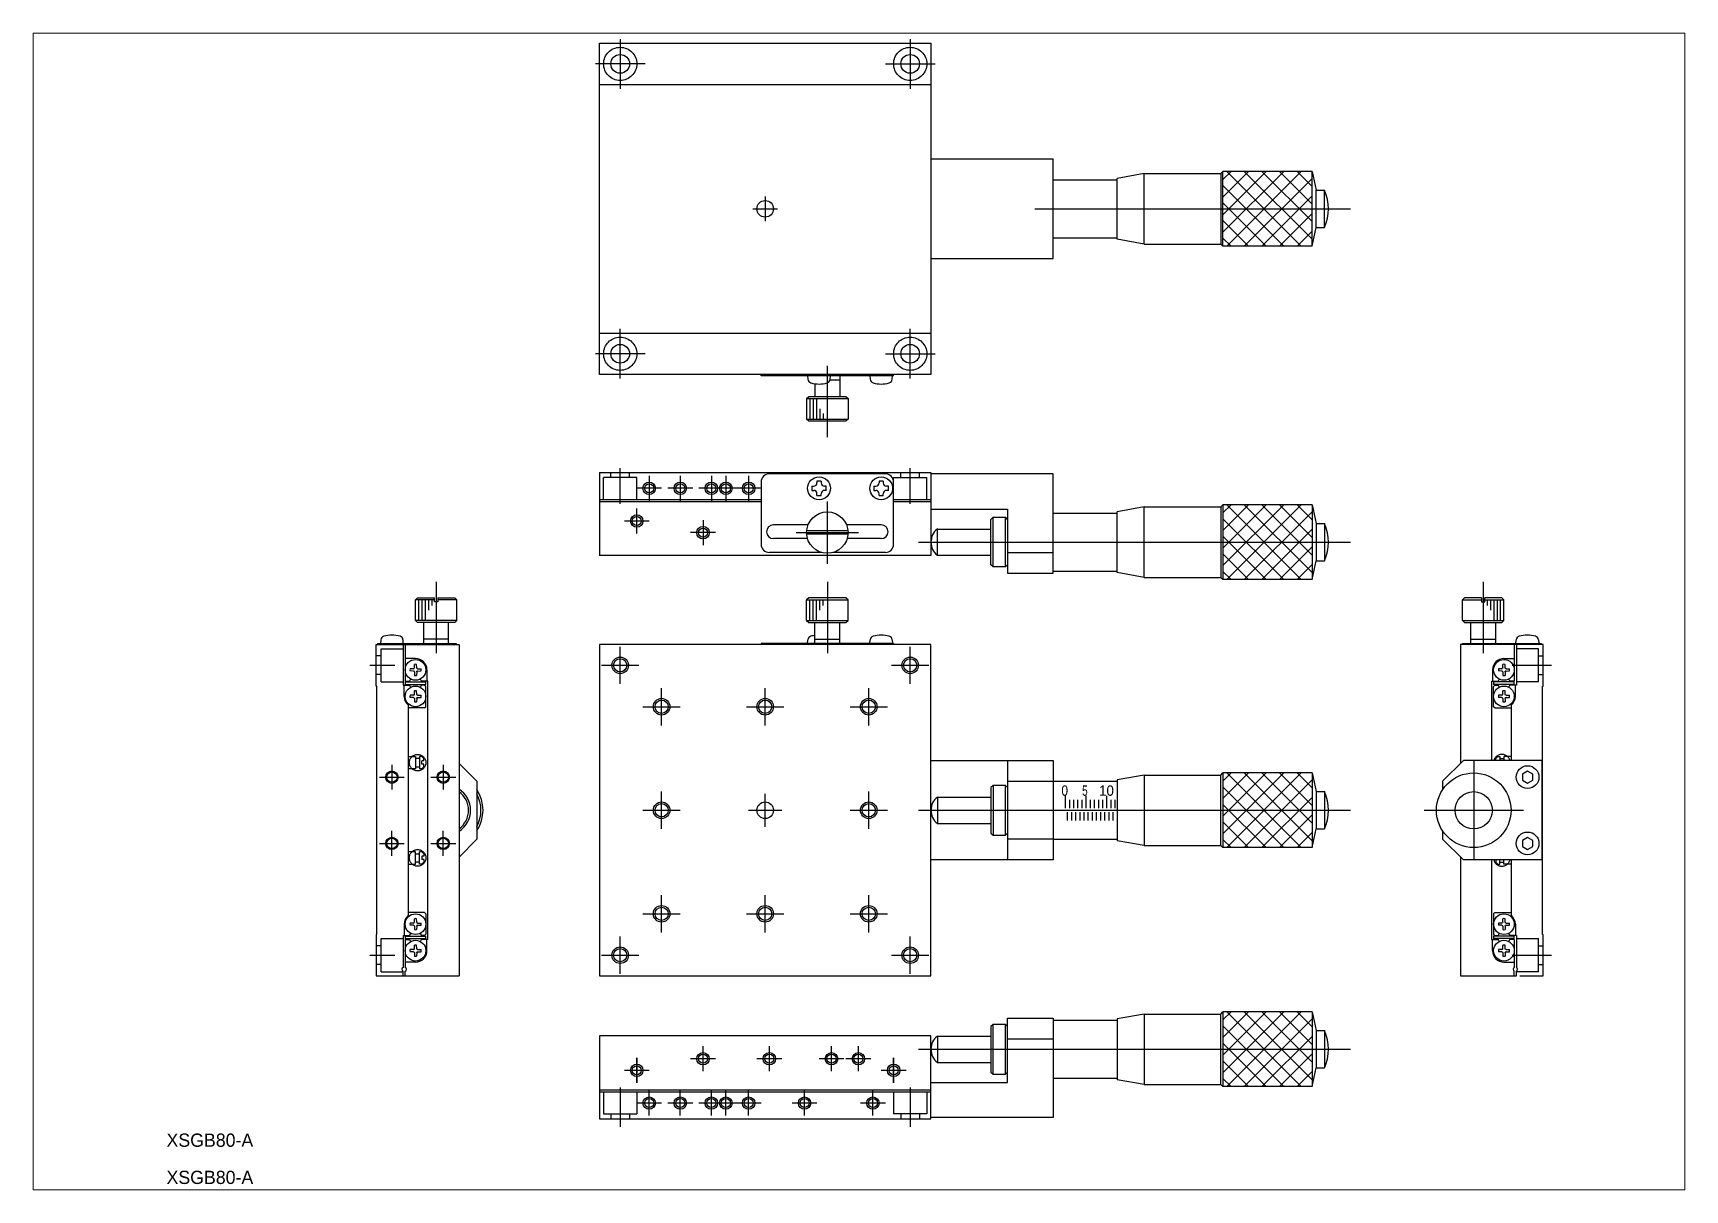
# Paper-space layout 'レイアウト1' of a CAD drawing. Extents: x 1.14 to 10.3, y 0.8 to 7.21.
# The model-space entities are those that its viewports show. They can reach past a viewport. Long polylines and large blocks are cut down to what shows.
import ezdxf

# ---------------------------------------------------------------- set-up
doc = ezdxf.new("R2010")
doc.units = 0
doc.header["$MEASUREMENT"] = 0
for name, pattern in [('CENTER', [2, 1.25, -0.25, 0.25, -0.25]), ('DASHED', [0.75, 0.5, -0.25]), ('PHANTOM', [2.5, 1.25, -0.25, 0.25, -0.25, 0.25, -0.25])]:
    doc.linetypes.add(name, pattern=pattern)
doc.layers.get('0').update_dxf_attribs({"linetype": 'CONTINUOUS'})
doc.layers.get('DEFPOINTS').update_dxf_attribs({"linetype": 'CONTINUOUS'})
doc.layers.add('CENTER', color=1, linetype='CENTER')

msp = doc.modelspace()

# ---------------------------------------------------------------- linework, layer by layer
at = {"color": 7, "linetype": 'Continuous'}
for p, q in [((109.51, 271.48), (189.51, 271.48)), ((109.51, 191.48), (109.51, 271.48)), ((189.51, 271.48), (189.51, 191.48)), ((109.51, 261.48), (189.51, 261.48)), ((219.01, 243.48), (189.51, 243.48)), ((219.01, 219.48), (219.01, 243.48)), ((241.01, 239.98), (234.51, 238.83)), ((241.01, 222.98), (241.01, 239.98)), ((241.01, 239.98), (259.51, 239.98)), ((259.51, 239.98), (260.01, 240.48)), ((259.51, 239.98), (259.51, 222.98)), ((281.51, 240.48), (260.01, 240.48)), ((260.01, 222.48), (260.01, 240.48)), ((281.51, 240.48), (282.51, 235.98)), ((281.51, 222.48), (281.51, 240.48)), ((219.01, 238.48), (234.51, 238.48)), ((234.51, 224.13), (234.51, 238.83)), ((282.51, 235.98), (284.51, 235.98)), ((282.51, 226.98), (282.51, 235.98)), ((284.51, 226.98), (284.51, 235.98)), ((219.01, 224.48), (234.51, 224.48)), ((241.01, 222.98), (234.51, 224.13)), ((281.51, 222.48), (282.51, 226.98)), ((282.51, 226.98), (284.51, 226.98)), ((189.51, 219.48), (219.01, 219.48)), ((241.01, 222.98), (259.51, 222.98)), ((259.51, 222.98), (260.01, 222.48)), ((281.51, 222.48), (260.01, 222.48)), ((109.51, 201.48), (189.51, 201.48)), ((189.51, 191.48), (109.51, 191.48)), ((148.51, 191.18), (148.51, 191.48)), ((180.51, 191.18), (180.51, 191.48)), ((180.51, 191.18), (148.51, 191.18)), ((159.76, 191.18), (159.83, 190.33)), ((161.51, 189.25), (161.51, 186.18)), ((165.16, 190.18), (167.51, 190.18)), ((165.19, 190.33), (165.26, 191.18)), ((167.51, 191.18), (167.51, 186.18)), ((174.76, 191.18), (174.83, 190.33)), ((180.19, 190.33), (180.26, 191.18)), ((159.51, 185.68), (160.01, 186.18)), ((159.51, 185.68), (159.51, 180.68)), ((159.51, 185.68), (169.51, 185.68)), ((160.01, 186.18), (169.01, 186.18)), ((169.01, 186.18), (169.51, 185.68)), ((169.51, 185.68), (169.51, 180.68)), ((160.01, 180.18), (159.51, 180.68)), ((159.51, 180.68), (169.51, 180.68)), ((169.01, 180.18), (160.01, 180.18)), ((169.51, 180.68), (169.01, 180.18)), ((109.51, 167.8), (109.51, 147.8)), ((109.51, 167.8), (189.51, 167.8)), ((178.51, 167.5), (150.51, 167.5)), ((189.51, 167.8), (189.51, 147.8)), ((219.01, 167.5), (189.51, 167.5)), ((219.01, 143.5), (219.01, 167.5)), ((148.51, 165.5), (148.51, 150.5)), ((160.76, 164.5), (161.21, 164.5)), ((160.76, 164.5), (160.76, 163.5)), ((160.76, 163.5), (161.21, 163.5)), ((162.01, 165.75), (162.01, 165.3)), ((163.01, 165.75), (162.01, 165.75)), ((163.01, 165.75), (163.01, 165.3)), ((164.26, 164.5), (163.81, 164.5)), ((164.26, 163.5), (163.81, 163.5)), ((164.26, 163.5), (164.26, 164.5)), ((175.76, 164.5), (176.21, 164.5)), ((175.76, 164.5), (175.76, 163.5)), ((175.76, 163.5), (176.21, 163.5)), ((177.01, 165.75), (177.01, 165.3)), ((178.01, 165.75), (177.01, 165.75)), ((178.01, 165.75), (178.01, 165.3)), ((179.26, 164.5), (178.81, 164.5)), ((179.26, 163.5), (178.81, 163.5)), ((179.26, 163.5), (179.26, 164.5)), ((180.51, 150.5), (180.51, 165.5)), ((109.51, 161.3), (148.51, 161.3)), ((109.51, 160.8), (148.51, 160.8)), ((162.01, 162.25), (162.01, 162.7)), ((162.01, 162.25), (163.01, 162.25)), ((163.01, 162.25), (163.01, 162.7)), ((177.01, 162.25), (177.01, 162.7)), ((177.01, 162.25), (178.01, 162.25)), ((178.01, 162.25), (178.01, 162.7)), ((180.51, 161.3), (189.51, 161.3)), ((180.51, 160.8), (189.51, 160.8)), ((259.51, 159.49), (260.01, 159.99)), ((281.51, 159.99), (260.01, 159.99)), ((260.01, 159.99), (260.01, 141.99)), ((281.51, 159.99), (282.51, 155.49)), ((281.51, 159.99), (281.51, 141.99)), ((189.51, 159), (208.01, 159)), ((204.01, 156.5), (204.51, 157)), ((204.01, 145.5), (204.01, 156.5)), ((204.51, 157), (207.51, 157)), ((204.51, 145), (204.51, 157)), ((208.01, 156.5), (207.51, 157)), ((207.51, 145), (207.51, 157)), ((208.01, 159), (208.01, 143.5)), ((219.01, 158), (234.51, 158)), ((241.01, 159.5), (234.51, 158.35)), ((234.51, 143.64), (234.51, 158.35)), ((241.01, 142.5), (241.01, 159.5)), ((241.01, 159.5), (259.51, 159.5)), ((259.51, 159.5), (259.51, 142.5)), ((159.86, 155.15), (151.51, 155.15)), ((159.72, 151.85), (151.51, 151.85)), ((169.49, 153.7), (159.53, 153.7)), ((169.49, 152.9), (159.53, 152.9)), ((177.51, 155.15), (169.15, 155.15)), ((177.51, 151.85), (169.29, 151.85)), ((191.08, 154.17), (204.01, 154.17)), ((191.08, 147.82), (191.08, 154.17)), ((282.51, 155.49), (284.51, 155.49)), ((282.51, 155.49), (282.51, 146.49)), ((284.51, 155.49), (284.51, 146.49)), ((189.51, 147.8), (109.51, 147.8)), ((163.11, 148.5), (150.51, 148.5)), ((178.51, 148.5), (165.91, 148.5)), ((191.08, 147.82), (204.01, 147.82)), ((208.01, 148.5), (219.01, 148.5)), ((204.51, 145), (204.01, 145.5)), ((207.51, 145), (204.51, 145)), ((207.51, 145), (208.01, 145.5)), ((219.01, 144), (234.51, 144)), ((241.01, 142.5), (234.51, 143.64)), ((281.51, 141.99), (282.51, 146.49)), ((282.51, 146.49), (284.51, 146.49)), ((208.01, 143.5), (219.01, 143.5)), ((241.01, 142.5), (259.51, 142.5)), ((259.51, 142.49), (260.01, 141.99)), ((281.51, 141.99), (260.01, 141.99)), ((65.1, 137.06), (65.6, 137.56)), ((65.1, 132.06), (65.1, 137.06)), ((69.7, 137.06), (65.1, 137.06)), ((65.6, 137.56), (69.7, 137.56)), ((69.7, 136.56), (69.7, 137.56)), ((70.5, 136.56), (69.7, 136.56)), ((70.5, 137.56), (74.6, 137.56)), ((70.5, 137.56), (70.5, 136.56)), ((75.1, 137.06), (70.5, 137.06)), ((74.6, 137.56), (75.1, 137.06)), ((75.1, 132.06), (75.1, 137.06)), ((160.01, 137.56), (159.51, 137.06)), ((159.51, 132.06), (159.51, 137.06)), ((159.51, 137.06), (169.51, 137.06)), ((169.01, 137.56), (160.01, 137.56)), ((169.51, 137.06), (169.01, 137.56)), ((169.51, 132.06), (169.51, 137.06)), ((318.34, 137.56), (317.84, 137.06)), ((317.84, 132.06), (317.84, 137.06)), ((317.84, 137.06), (322.44, 137.06)), ((322.44, 137.56), (318.34, 137.56)), ((322.44, 137.56), (322.44, 136.56)), ((322.44, 136.56), (323.24, 136.56)), ((327.34, 137.56), (323.24, 137.56)), ((323.24, 136.56), (323.24, 137.56)), ((323.24, 137.06), (327.84, 137.06)), ((327.84, 137.06), (327.34, 137.56)), ((327.84, 132.06), (327.84, 137.06)), ((65.6, 131.56), (65.1, 132.06)), ((75.1, 132.06), (65.1, 132.06)), ((75.1, 132.06), (74.6, 131.56)), ((159.51, 132.06), (160.01, 131.56)), ((159.51, 132.06), (169.51, 132.06)), ((169.01, 131.56), (169.51, 132.06)), ((317.84, 132.06), (318.34, 131.56)), ((317.84, 132.06), (327.84, 132.06)), ((327.34, 131.56), (327.84, 132.06)), ((74.6, 131.56), (65.6, 131.56)), ((67.1, 126.56), (67.1, 131.56)), ((73.1, 126.56), (73.1, 131.56)), ((160.01, 131.56), (169.01, 131.56)), ((161.51, 126.56), (161.51, 131.56)), ((167.51, 126.56), (167.51, 131.56)), ((318.34, 131.56), (327.34, 131.56)), ((319.84, 126.56), (319.84, 131.56)), ((325.84, 126.56), (325.84, 131.56)), ((55.6, 116.26), (55.6, 126.26)), ((55.6, 126.26), (75.6, 126.26)), ((55.9, 126.56), (74.9, 126.56)), ((55.9, 126.56), (55.9, 126.26)), ((56.72, 127.4), (56.65, 126.56)), ((62.15, 126.56), (62.08, 127.4)), ((62.1, 126.26), (62.1, 116.46)), ((62.6, 126.26), (62.6, 117.46)), ((73.1, 127.56), (67.1, 127.56)), ((74.9, 126.56), (74.9, 126.26)), ((75.6, 126.26), (75.6, 46.26)), ((189.51, 126.26), (109.51, 126.26)), ((109.51, 126.26), (109.51, 46.26)), ((148.51, 126.56), (148.51, 126.26)), ((180.51, 126.56), (148.51, 126.56)), ((159.76, 126.56), (159.83, 127.4)), ((161.51, 127.56), (167.51, 127.56)), ((174.76, 126.56), (174.83, 127.4)), ((180.19, 127.4), (180.26, 126.56)), ((180.51, 126.56), (180.51, 126.26)), ((189.51, 46.26), (189.51, 126.26)), ((317.34, 126.26), (317.34, 97.56)), ((337.34, 126.26), (317.34, 126.26)), ((317.84, 126.56), (336.84, 126.56)), ((317.84, 126.26), (317.84, 126.56)), ((319.84, 127.56), (325.84, 127.56)), ((330.34, 126.26), (330.34, 117.46)), ((330.74, 126.56), (330.81, 127.4)), ((330.84, 126.26), (330.84, 116.46)), ((336.17, 127.4), (336.24, 126.56)), ((336.84, 126.56), (336.84, 126.26)), ((337.34, 116.26), (337.34, 126.26)), ((65.1, 122.91), (62.6, 122.91)), ((64.6, 120.43), (63.78, 120.42)), ((64.6, 119.88), (63.78, 119.9)), ((64.6, 120.43), (64.77, 120.51)), ((64.6, 119.88), (64.77, 119.81)), ((64.83, 120.64), (64.77, 120.51)), ((64.83, 119.68), (64.77, 119.81)), ((64.83, 120.64), (64.84, 121.48)), ((64.83, 119.68), (64.84, 118.83)), ((65.38, 120.64), (65.36, 121.48)), ((65.38, 119.68), (65.36, 118.83)), ((65.38, 120.64), (65.43, 120.51)), ((65.38, 119.68), (65.43, 119.81)), ((65.6, 120.43), (65.43, 120.51)), ((65.6, 119.88), (65.43, 119.81)), ((65.6, 120.43), (66.43, 120.42)), ((65.6, 119.88), (66.43, 119.9)), ((67.85, 120.16), (67.85, 117.46)), ((325.09, 120.16), (325.09, 117.46)), ((327.34, 120.43), (326.51, 120.42)), ((327.34, 119.88), (326.51, 119.9)), ((327.34, 120.43), (327.5, 120.51)), ((327.34, 119.88), (327.5, 119.81)), ((327.56, 120.64), (327.5, 120.51)), ((327.56, 119.68), (327.5, 119.81)), ((327.56, 120.64), (327.58, 121.48)), ((327.56, 119.68), (327.58, 118.83)), ((327.84, 122.91), (330.34, 122.91)), ((328.11, 120.64), (328.1, 121.48)), ((328.11, 119.68), (328.1, 118.83)), ((328.11, 120.64), (328.17, 120.51)), ((328.11, 119.68), (328.17, 119.81)), ((328.34, 120.43), (328.17, 120.51)), ((328.34, 119.88), (328.17, 119.81)), ((328.34, 120.43), (329.16, 120.42)), ((328.34, 119.88), (329.16, 119.9)), ((55.8, 116.26), (55.6, 116.26)), ((55.8, 56.26), (55.8, 116.26)), ((62.1, 116.46), (63.69, 116.46)), ((62.35, 113.76), (62.35, 116.46)), ((62.6, 117.46), (63.69, 117.46)), ((62.6, 117.26), (67.6, 117.26)), ((62.6, 117.26), (62.6, 116.66)), ((62.6, 116.66), (67.6, 116.66)), ((68.1, 117.46), (66.51, 117.46)), ((67.3, 116.46), (66.51, 116.46)), ((67.3, 116.46), (67.6, 116.16)), ((67.6, 116.66), (67.6, 117.26)), ((67.6, 111.26), (67.6, 116.16)), ((68.1, 55.06), (68.1, 117.46)), ((324.84, 117.46), (326.42, 117.46)), ((324.84, 117.46), (324.84, 98.26)), ((330.34, 117.26), (325.34, 117.26)), ((325.34, 117.26), (325.34, 116.66)), ((330.34, 116.66), (325.34, 116.66)), ((325.64, 116.46), (325.34, 116.16)), ((325.34, 111.26), (325.34, 116.16)), ((325.64, 116.46), (326.42, 116.46)), ((330.34, 117.46), (329.25, 117.46)), ((330.84, 116.46), (329.25, 116.46)), ((330.34, 116.66), (330.34, 117.26)), ((330.59, 113.76), (330.59, 116.46)), ((337.14, 116.26), (337.34, 116.26)), ((337.14, 56.26), (337.14, 116.26)), ((63.3, 111.68), (63.3, 60.84)), ((64.6, 114.03), (63.78, 114.02)), ((64.6, 113.48), (63.78, 113.5)), ((64.6, 114.03), (64.77, 114.11)), ((64.6, 113.48), (64.77, 113.41)), ((64.83, 114.24), (64.77, 114.11)), ((64.83, 113.28), (64.77, 113.41)), ((64.83, 114.24), (64.84, 115.08)), ((64.83, 113.28), (64.84, 112.43)), ((65.38, 114.24), (65.36, 115.08)), ((65.38, 113.28), (65.36, 112.43)), ((65.38, 114.24), (65.43, 114.11)), ((65.38, 113.28), (65.43, 113.41)), ((65.6, 114.03), (65.43, 114.11)), ((65.6, 113.48), (65.43, 113.41)), ((65.6, 114.03), (66.43, 114.02)), ((65.6, 113.48), (66.43, 113.5)), ((327.34, 114.03), (326.51, 114.02)), ((327.34, 113.48), (326.51, 113.5)), ((327.34, 114.03), (327.5, 114.11)), ((327.34, 113.48), (327.5, 113.41)), ((327.56, 114.24), (327.5, 114.11)), ((327.56, 113.28), (327.5, 113.41)), ((327.56, 114.24), (327.58, 115.08)), ((327.56, 113.28), (327.58, 112.43)), ((328.11, 114.24), (328.1, 115.08)), ((328.11, 113.28), (328.1, 112.43)), ((328.11, 114.24), (328.17, 114.11)), ((328.11, 113.28), (328.17, 113.41)), ((328.34, 114.03), (328.17, 114.11)), ((328.34, 113.48), (328.17, 113.41)), ((328.34, 114.03), (329.16, 114.02)), ((328.34, 113.48), (329.16, 113.5)), ((329.64, 98.26), (329.64, 111.68)), ((67.3, 110.96), (63.3, 110.96)), ((67.3, 110.96), (67.6, 111.26)), ((325.64, 110.96), (325.34, 111.26)), ((325.64, 110.96), (329.64, 110.96)), ((63.3, 99.26), (65.1, 99.26)), ((65.1, 96.26), (63.3, 96.26)), ((65.1, 99.26), (65.1, 96.26)), ((66.1, 98.76), (65.1, 98.76)), ((65.1, 96.76), (66.1, 96.76)), ((66.1, 99.26), (66.1, 96.26)), ((66.6, 99.26), (66.1, 99.26)), ((66.6, 96.26), (66.1, 96.26)), ((66.6, 99.26), (67.1, 98.76)), ((67.1, 98.16), (66.6, 98.16)), ((66.6, 97.36), (66.6, 98.16)), ((67.1, 97.36), (66.6, 97.36)), ((66.6, 96.26), (67.1, 96.76)), ((67.1, 98.16), (67.1, 98.76)), ((67.1, 96.76), (67.1, 97.36)), ((75.6, 97.56), (79.9, 93.26)), ((189.51, 98.26), (219.01, 98.26)), ((208.01, 98.26), (208.01, 74.26)), ((219.01, 98.26), (219.01, 74.26)), ((318.04, 98.26), (313.04, 93.26)), ((337.04, 98.26), (318.04, 98.26)), ((326.34, 99.26), (325.84, 98.76)), ((325.84, 98.26), (325.84, 98.76)), ((326.34, 99.26), (326.84, 99.26)), ((326.84, 99.26), (326.84, 98.26)), ((326.84, 98.76), (327.84, 98.76)), ((329.64, 99.26), (327.84, 99.26)), ((327.84, 99.26), (327.84, 98.26)), ((337.04, 74.26), (337.04, 98.26)), ((79.9, 93.26), (79.9, 79.26)), ((204.51, 92.26), (204.01, 91.76)), ((204.01, 91.76), (204.01, 80.76)), ((207.51, 92.26), (204.51, 92.26)), ((204.51, 92.26), (204.51, 80.26)), ((207.51, 92.26), (208.01, 91.76)), ((207.51, 80.26), (207.51, 92.26)), ((208.01, 93.26), (219.01, 93.26)), ((219.01, 93.26), (234.51, 93.26)), ((241.01, 94.76), (234.51, 93.61)), ((234.51, 93.61), (234.51, 78.9)), ((241.01, 94.76), (241.01, 77.76)), ((241.01, 94.76), (259.51, 94.76)), ((259.51, 94.76), (260.01, 95.26)), ((259.51, 77.76), (259.51, 94.76)), ((281.51, 95.26), (260.01, 95.26)), ((260.01, 95.26), (260.01, 77.26)), ((281.51, 95.26), (282.51, 90.76)), ((281.51, 95.26), (281.51, 77.26)), ((313.04, 93.26), (313.04, 91.23)), ((333.54, 95.7), (332.29, 94.98)), ((332.29, 94.98), (332.29, 93.54)), ((332.29, 93.54), (333.54, 92.81)), ((334.79, 94.98), (333.54, 95.7)), ((333.54, 92.81), (334.79, 93.54)), ((334.79, 93.54), (334.79, 94.98)), ((191.08, 89.43), (204.01, 89.43)), ((191.08, 89.43), (191.08, 83.08)), ((282.51, 90.76), (284.51, 90.76)), ((282.51, 90.76), (282.51, 81.76)), ((284.51, 90.76), (284.51, 81.76)), ((219.01, 86.26), (234.51, 86.26)), ((191.08, 83.08), (204.01, 83.08)), ((204.01, 80.76), (204.51, 80.26)), ((204.51, 80.26), (207.51, 80.26)), ((208.01, 80.76), (207.51, 80.26)), ((281.51, 77.26), (282.51, 81.76)), ((282.51, 81.76), (284.51, 81.76)), ((313.04, 81.28), (313.04, 79.26)), ((65.1, 76.26), (63.3, 76.26)), ((65.1, 73.26), (65.1, 76.26)), ((66.1, 73.26), (66.1, 76.26)), ((66.6, 76.26), (66.1, 76.26)), ((66.6, 76.26), (67.1, 75.76)), ((79.9, 79.26), (75.6, 74.96)), ((219.01, 79.26), (208.01, 79.26)), ((219.01, 79.26), (234.51, 79.26)), ((241.01, 77.76), (234.51, 78.9)), ((241.01, 77.76), (259.51, 77.76)), ((259.51, 77.76), (260.01, 77.26)), ((281.51, 77.26), (260.01, 77.26)), ((313.04, 79.26), (318.04, 74.26)), ((333.54, 79.7), (332.29, 78.98)), ((332.29, 78.98), (332.29, 77.54)), ((332.29, 77.54), (333.54, 76.81)), ((334.79, 78.98), (333.54, 79.7)), ((333.54, 76.81), (334.79, 77.54)), ((334.79, 77.54), (334.79, 78.98)), ((63.3, 73.26), (65.1, 73.26)), ((65.1, 75.76), (66.1, 75.76)), ((66.1, 73.76), (65.1, 73.76)), ((66.6, 73.26), (66.1, 73.26)), ((66.6, 75.16), (66.6, 74.36)), ((67.1, 75.16), (66.6, 75.16)), ((67.1, 74.36), (66.6, 74.36)), ((66.6, 73.26), (67.1, 73.76)), ((67.1, 75.76), (67.1, 75.16)), ((67.1, 74.36), (67.1, 73.76)), ((219.01, 74.26), (189.51, 74.26)), ((317.34, 74.96), (317.34, 46.26)), ((337.04, 74.26), (318.04, 74.26)), ((324.84, 74.26), (324.84, 55.06)), ((325.84, 74.26), (325.84, 73.76)), ((326.34, 73.26), (325.84, 73.76)), ((326.34, 73.26), (326.84, 73.26)), ((326.84, 73.26), (326.84, 74.26)), ((326.84, 73.76), (327.84, 73.76)), ((327.84, 73.26), (327.84, 74.26)), ((329.64, 73.26), (327.84, 73.26)), ((329.64, 60.84), (329.64, 74.26)), ((67.3, 61.56), (63.3, 61.56)), ((64.83, 59.24), (64.84, 60.08)), ((65.38, 59.24), (65.36, 60.08)), ((67.3, 61.56), (67.6, 61.26)), ((67.6, 61.26), (67.6, 56.36)), ((325.64, 61.56), (325.34, 61.26)), ((325.34, 61.26), (325.34, 56.36)), ((325.64, 61.56), (329.64, 61.56)), ((327.56, 59.24), (327.58, 60.08)), ((328.11, 59.24), (328.1, 60.08)), ((55.8, 56.26), (55.6, 56.26)), ((55.6, 56.26), (55.6, 46.26)), ((62.1, 56.06), (62.1, 48.32)), ((62.1, 56.06), (63.69, 56.06)), ((62.35, 58.76), (62.35, 56.06)), ((62.6, 55.86), (67.6, 55.86)), ((62.6, 55.86), (62.6, 55.26)), ((64.6, 59.03), (63.78, 59.02)), ((64.6, 58.48), (63.78, 58.5)), ((64.6, 59.03), (64.77, 59.11)), ((64.6, 58.48), (64.77, 58.41)), ((64.83, 59.24), (64.77, 59.11)), ((64.83, 58.28), (64.77, 58.41)), ((64.83, 58.28), (64.84, 57.43)), ((65.38, 58.28), (65.36, 57.43)), ((65.38, 59.24), (65.43, 59.11)), ((65.38, 58.28), (65.43, 58.41)), ((65.6, 59.03), (65.43, 59.11)), ((65.6, 58.48), (65.43, 58.41)), ((65.6, 59.03), (66.43, 59.02)), ((65.6, 58.48), (66.43, 58.5)), ((67.3, 56.06), (66.51, 56.06)), ((67.3, 56.06), (67.6, 56.36)), ((67.6, 55.26), (67.6, 55.86)), ((325.64, 56.06), (325.34, 56.36)), ((330.34, 55.86), (325.34, 55.86)), ((325.34, 55.86), (325.34, 55.26)), ((325.64, 56.06), (326.42, 56.06)), ((327.34, 59.03), (326.51, 59.02)), ((327.34, 58.48), (326.51, 58.5)), ((327.34, 59.03), (327.5, 59.11)), ((327.34, 58.48), (327.5, 58.41)), ((327.56, 59.24), (327.5, 59.11)), ((327.56, 58.28), (327.5, 58.41)), ((327.56, 58.28), (327.58, 57.43)), ((328.11, 58.28), (328.1, 57.43)), ((328.11, 59.24), (328.17, 59.11)), ((328.11, 58.28), (328.17, 58.41)), ((328.34, 59.03), (328.17, 59.11)), ((328.34, 58.48), (328.17, 58.41)), ((328.34, 59.03), (329.16, 59.02)), ((328.34, 58.48), (329.16, 58.5)), ((330.84, 56.06), (329.25, 56.06)), ((330.34, 55.26), (330.34, 55.86)), ((330.59, 58.76), (330.59, 56.06)), ((330.84, 56.06), (330.84, 48.32)), ((337.14, 56.26), (337.34, 56.26)), ((337.34, 46.26), (337.34, 56.26)), ((62.6, 55.26), (67.6, 55.26)), ((62.6, 55.06), (62.6, 48.32)), ((62.6, 55.06), (63.69, 55.06)), ((64.6, 52.63), (63.78, 52.62)), ((64.6, 52.08), (63.78, 52.1)), ((64.6, 52.63), (64.77, 52.71)), ((64.6, 52.08), (64.77, 52.01)), ((64.83, 52.84), (64.77, 52.71)), ((64.83, 51.88), (64.77, 52.01)), ((64.83, 52.84), (64.84, 53.68)), ((64.83, 51.88), (64.84, 51.03)), ((65.38, 52.84), (65.36, 53.68)), ((65.38, 51.88), (65.36, 51.03)), ((65.38, 52.84), (65.43, 52.71)), ((65.38, 51.88), (65.43, 52.01)), ((65.6, 52.63), (65.43, 52.71)), ((65.6, 52.08), (65.43, 52.01)), ((65.6, 52.63), (66.43, 52.62)), ((65.6, 52.08), (66.43, 52.1)), ((68.1, 55.06), (66.51, 55.06)), ((67.85, 52.36), (67.85, 55.06)), ((324.84, 55.06), (326.42, 55.06)), ((325.09, 52.36), (325.09, 55.06)), ((330.34, 55.26), (325.34, 55.26)), ((327.34, 52.63), (326.51, 52.62)), ((327.34, 52.08), (326.51, 52.1)), ((327.34, 52.63), (327.5, 52.71)), ((327.34, 52.08), (327.5, 52.01)), ((327.56, 52.84), (327.5, 52.71)), ((327.56, 51.88), (327.5, 52.01)), ((327.56, 52.84), (327.58, 53.68)), ((327.56, 51.88), (327.58, 51.03)), ((328.11, 52.84), (328.1, 53.68)), ((328.11, 51.88), (328.1, 51.03)), ((328.11, 52.84), (328.17, 52.71)), ((328.11, 51.88), (328.17, 52.01)), ((328.34, 52.63), (328.17, 52.71)), ((328.34, 52.08), (328.17, 52.01)), ((328.34, 52.63), (329.16, 52.62)), ((328.34, 52.08), (329.16, 52.1)), ((330.34, 55.06), (329.25, 55.06)), ((330.34, 55.06), (330.34, 48.32)), ((65.1, 49.61), (62.6, 49.61)), ((327.84, 49.61), (330.34, 49.61)), ((55.6, 46.26), (75.6, 46.26)), ((62.1, 46.26), (62.1, 47.4)), ((62.6, 46.26), (62.6, 47.4)), ((109.51, 46.26), (189.51, 46.26)), ((317.34, 46.26), (330.84, 46.26)), ((330.34, 46.26), (330.34, 47.4)), ((330.84, 46.26), (330.84, 47.4)), ((331.64, 46.26), (337.34, 46.26)), ((208.01, 36.06), (219.01, 36.06)), ((208.01, 20.56), (208.01, 36.06)), ((219.01, 36.06), (219.01, 12.06)), ((241.01, 37.06), (234.51, 35.92)), ((234.51, 35.92), (234.51, 21.21)), ((241.01, 37.06), (241.01, 20.06)), ((241.01, 37.06), (259.51, 37.06)), ((259.51, 37.06), (260.01, 37.56)), ((259.51, 20.06), (259.51, 37.06)), ((281.51, 37.56), (260.01, 37.56)), ((260.01, 37.56), (260.01, 19.56)), ((281.51, 37.56), (282.51, 33.06)), ((281.51, 37.56), (281.51, 19.56)), ((204.51, 34.56), (204.01, 34.06)), ((204.01, 34.06), (204.01, 23.06)), ((207.51, 34.56), (204.51, 34.56)), ((204.51, 22.56), (204.51, 34.56)), ((207.51, 34.56), (208.01, 34.06)), ((207.51, 22.56), (207.51, 34.56)), ((219.01, 35.56), (234.51, 35.56)), ((282.51, 33.06), (284.51, 33.06)), ((282.51, 33.06), (282.51, 24.06)), ((284.51, 33.06), (284.51, 24.06)), ((189.51, 31.76), (109.51, 31.76)), ((109.51, 31.76), (109.51, 11.76)), ((189.51, 11.76), (189.51, 31.76)), ((191.08, 31.74), (204.01, 31.74)), ((191.08, 31.74), (191.08, 25.39)), ((208.01, 31.06), (219.01, 31.06)), ((191.08, 25.39), (204.01, 25.39)), ((281.51, 19.56), (282.51, 24.06)), ((282.51, 24.06), (284.51, 24.06)), ((189.51, 20.56), (208.01, 20.56)), ((204.01, 23.06), (204.51, 22.56)), ((204.51, 22.56), (207.51, 22.56)), ((208.01, 23.06), (207.51, 22.56)), ((219.01, 21.56), (234.51, 21.56)), ((241.01, 20.06), (234.51, 21.21)), ((241.01, 20.06), (259.51, 20.06)), ((259.51, 20.06), (260.01, 19.56)), ((109.51, 18.76), (189.51, 18.76)), ((109.51, 18.26), (189.51, 18.26)), ((281.51, 19.56), (260.01, 19.56)), ((219.01, 12.06), (189.51, 12.06)), ((109.51, 11.76), (189.51, 11.76))]:
    msp.add_line(p, q, dxfattribs=at)
at = {"color": 3, "linetype": 'Continuous'}
for p, q in [((261.95, 240.48), (260.01, 238.54)), ((266.19, 240.48), (260.01, 234.3)), ((270.44, 240.48), (260.01, 230.05)), ((274.68, 240.48), (260.01, 225.81)), ((260.92, 240.48), (278.92, 222.48)), ((278.92, 240.48), (260.92, 222.48)), ((265.16, 240.48), (281.51, 224.13)), ((269.41, 240.48), (281.51, 228.38)), ((273.65, 240.48), (281.51, 232.62)), ((277.89, 240.48), (281.51, 236.86)), ((260.01, 237.15), (274.68, 222.48)), ((281.51, 238.83), (265.16, 222.48)), ((260.01, 232.91), (270.44, 222.48)), ((281.51, 234.58), (269.41, 222.48)), ((260.01, 228.66), (266.19, 222.48)), ((281.51, 230.34), (273.65, 222.48)), ((260.01, 224.42), (261.95, 222.48)), ((281.51, 226.1), (277.89, 222.48)), ((160.31, 185.68), (160.31, 180.68)), ((161.11, 185.68), (161.11, 180.68)), ((161.91, 185.68), (161.91, 180.68)), ((162.71, 183.18), (162.71, 180.68)), ((163.51, 182.05), (163.51, 180.68)), ((260.01, 145.33), (274.68, 159.99)), ((260.01, 149.57), (270.44, 159.99)), ((260.01, 153.81), (266.19, 159.99)), ((260.01, 158.05), (261.95, 159.99)), ((260.92, 141.99), (278.92, 159.99)), ((278.92, 141.99), (260.92, 159.99)), ((281.51, 143.65), (265.16, 159.99)), ((281.51, 147.89), (269.41, 159.99)), ((281.51, 152.13), (273.65, 159.99)), ((281.51, 156.38), (277.89, 159.99)), ((274.68, 141.99), (260.01, 156.66)), ((265.16, 141.99), (281.51, 158.34)), ((270.44, 141.99), (260.01, 152.42)), ((269.41, 141.99), (281.51, 154.1)), ((266.19, 141.99), (260.01, 148.18)), ((273.65, 141.99), (281.51, 149.86)), ((261.95, 141.99), (260.01, 143.94)), ((277.89, 141.99), (281.51, 145.61)), ((65.9, 132.06), (65.9, 137.06)), ((66.7, 132.06), (66.7, 137.06)), ((67.5, 132.06), (67.5, 137.06)), ((68.3, 134.56), (68.3, 137.06)), ((69.1, 135.68), (69.1, 137.06)), ((160.31, 132.06), (160.31, 137.06)), ((161.11, 132.06), (161.11, 137.06)), ((161.91, 132.06), (161.91, 137.06)), ((162.71, 134.56), (162.71, 137.06)), ((163.51, 135.68), (163.51, 137.06)), ((323.84, 135.68), (323.84, 137.06)), ((324.64, 134.56), (324.64, 137.06)), ((325.44, 132.06), (325.44, 137.06)), ((326.24, 132.06), (326.24, 137.06)), ((327.04, 132.06), (327.04, 137.06)), ((260.01, 80.59), (274.68, 95.26)), ((260.01, 84.83), (270.44, 95.26)), ((260.01, 89.07), (266.19, 95.26)), ((260.01, 93.32), (261.95, 95.26)), ((274.68, 77.26), (260.01, 91.93)), ((260.92, 77.26), (278.92, 95.26)), ((278.92, 77.26), (260.92, 95.26)), ((281.51, 78.91), (265.16, 95.26)), ((265.16, 77.26), (281.51, 93.6)), ((281.51, 83.15), (269.41, 95.26)), ((281.51, 87.4), (273.65, 95.26)), ((281.51, 91.64), (277.89, 95.26)), ((222.01, 86.76), (222.01, 89.76)), ((223.01, 86.76), (223.01, 88.76)), ((224.01, 86.76), (224.01, 88.76)), ((225.01, 86.76), (225.01, 88.76)), ((226.01, 86.76), (226.01, 88.76)), ((227.01, 86.76), (227.01, 89.76)), ((228.01, 86.76), (228.01, 88.76)), ((229.01, 86.76), (229.01, 88.76)), ((230.01, 86.76), (230.01, 88.76)), ((231.01, 86.76), (231.01, 88.76)), ((232.01, 86.76), (232.01, 89.76)), ((233.01, 86.76), (233.01, 88.76)), ((234.01, 86.76), (234.01, 88.76)), ((269.41, 77.26), (281.51, 89.36)), ((222.51, 83.76), (222.51, 85.76)), ((223.51, 83.76), (223.51, 85.76)), ((224.51, 83.76), (224.51, 85.76)), ((225.51, 83.76), (225.51, 85.76)), ((226.51, 83.76), (226.51, 85.76)), ((227.51, 83.76), (227.51, 85.76)), ((228.51, 83.76), (228.51, 85.76)), ((229.51, 83.76), (229.51, 85.76)), ((229.51, 83.76), (229.51, 85.76)), ((230.51, 83.76), (230.51, 85.76)), ((231.51, 83.76), (231.51, 85.76)), ((232.51, 83.76), (232.51, 85.76)), ((233.51, 83.76), (233.51, 85.76)), ((233.51, 83.76), (233.51, 85.76)), ((270.44, 77.26), (260.01, 87.68)), ((273.65, 77.26), (281.51, 85.12)), ((266.19, 77.26), (260.01, 83.44)), ((277.89, 77.26), (281.51, 80.88)), ((261.95, 77.26), (260.01, 79.2)), ((260.01, 22.89), (274.68, 37.56)), ((260.01, 27.13), (270.44, 37.56)), ((260.01, 31.38), (266.19, 37.56)), ((260.01, 35.62), (261.95, 37.56)), ((278.92, 19.56), (260.92, 37.56)), ((260.92, 19.56), (278.92, 37.56)), ((281.51, 21.21), (265.16, 37.56)), ((265.16, 19.56), (281.51, 35.91)), ((281.51, 25.46), (269.41, 37.56)), ((281.51, 29.7), (273.65, 37.56)), ((281.51, 33.94), (277.89, 37.56)), ((274.68, 19.56), (260.01, 34.23)), ((270.44, 19.56), (260.01, 29.99)), ((269.41, 19.56), (281.51, 31.66)), ((266.19, 19.56), (260.01, 25.74)), ((273.65, 19.56), (281.51, 27.42)), ((261.95, 19.56), (260.01, 21.5)), ((277.89, 19.56), (281.51, 23.18))]:
    msp.add_line(p, q, dxfattribs=at)
at = {"color": 3, "linetype": 'DASHED'}
for p, q in [((112.26, 166.6), (112.26, 167.8)), ((116.76, 166.6), (116.76, 167.8)), ((182.26, 166.6), (182.26, 167.8)), ((186.76, 166.6), (186.76, 167.8)), ((118.51, 166.6), (110.51, 166.6)), ((110.51, 161.3), (110.51, 166.6)), ((118.51, 161.3), (118.51, 166.6)), ((180.51, 166.6), (188.51, 166.6)), ((180.51, 161.3), (180.51, 166.6)), ((188.51, 161.3), (188.51, 166.6)), ((56.8, 117.26), (56.8, 125.26)), ((56.8, 125.26), (62.1, 125.26)), ((336.14, 125.26), (330.84, 125.26)), ((336.14, 117.26), (336.14, 125.26)), ((56.8, 123.51), (55.6, 123.51)), ((336.14, 123.51), (337.34, 123.51)), ((56.8, 119.01), (55.6, 119.01)), ((56.8, 117.26), (62.1, 117.26)), ((336.14, 117.26), (330.84, 117.26)), ((336.14, 119.01), (337.34, 119.01)), ((56.8, 53.51), (55.6, 53.51)), ((56.8, 47.26), (56.8, 55.26)), ((56.8, 55.26), (62.1, 55.26)), ((330.84, 55.26), (336.14, 55.26)), ((336.14, 47.26), (336.14, 55.26)), ((336.14, 53.51), (337.34, 53.51)), ((56.8, 49.01), (55.6, 49.01)), ((336.14, 49.01), (337.34, 49.01)), ((56.8, 47.26), (62.1, 47.26)), ((336.14, 47.26), (330.84, 47.26)), ((110.51, 18.26), (110.51, 12.96)), ((118.51, 18.26), (118.51, 12.96)), ((180.51, 18.26), (180.51, 12.96)), ((188.51, 18.26), (188.51, 12.96)), ((110.51, 12.96), (118.51, 12.96)), ((112.26, 12.96), (112.26, 11.76)), ((116.76, 12.96), (116.76, 11.76)), ((188.51, 12.96), (180.51, 12.96)), ((182.26, 12.96), (182.26, 11.76)), ((186.76, 12.96), (186.76, 11.76))]:
    msp.add_line(p, q, dxfattribs=at)
for centre in [(114.51, 266.48), (184.51, 266.48), (114.51, 196.48), (184.51, 196.48)]:
    msp.add_circle(centre, 4, dxfattribs=at)
at = {"color": 7, "linetype": 'Continuous'}
for centre, radius in [((114.51, 266.48), 2.25), ((184.51, 266.48), 2.25), ((149.51, 231.48), 2), ((114.51, 196.48), 2.25), ((184.51, 196.48), 2.25), ((121.51, 164), 1.1), ((129.01, 164), 1.1), ((136.51, 164), 1.1), ((140.01, 164), 1.1), ((145.51, 164), 1.1), ((162.51, 164), 2.75), ((177.51, 164), 2.75), ((118.51, 156.1), 1.1), ((164.51, 153.3), 5), ((134.51, 153.3), 1.1), ((65.1, 120.16), 2.5), ((114.51, 121.26), 1.6), ((184.51, 121.26), 1.6), ((327.84, 120.16), 2.5), ((65.1, 113.76), 2.5), ((327.84, 113.76), 2.5), ((124.51, 111.26), 1.6), ((149.51, 111.26), 1.6), ((174.51, 111.26), 1.6), ((333.54, 94.26), 2.75), ((59.4, 94.26), 1.25), ((71.8, 94.26), 1.25), ((320.54, 86.26), 9), ((124.51, 86.26), 1.6), ((149.51, 86.26), 2), ((174.51, 86.26), 1.6), ((320.54, 86.26), 4.5), ((333.54, 78.26), 2.75), ((59.4, 78.26), 1.25), ((71.8, 78.26), 1.25), ((65.1, 58.76), 2.5), ((124.51, 61.26), 1.6), ((149.51, 61.26), 1.6), ((174.51, 61.26), 1.6), ((327.84, 58.76), 2.5), ((65.1, 52.36), 2.5), ((114.51, 51.26), 1.6), ((184.51, 51.26), 1.6), ((327.84, 52.36), 2.5), ((118.51, 23.46), 1.1), ((134.51, 26.26), 1.1), ((150.51, 26.26), 1.1), ((165.51, 26.26), 1.1), ((172.01, 26.26), 1.1), ((180.51, 23.46), 1.1), ((121.51, 15.56), 1.1), ((129.01, 15.56), 1.1), ((136.51, 15.56), 1.1), ((140.01, 15.56), 1.1), ((145.51, 15.56), 1.1), ((159.01, 15.56), 1.1), ((175.51, 15.56), 1.1)]:
    msp.add_circle(centre, radius, dxfattribs=at)
at = {"color": 3, "linetype": 'Continuous'}
for centre, radius in [((121.51, 164), 1.5), ((129.01, 164), 1.5), ((136.51, 164), 1.5), ((140.01, 164), 1.5), ((145.51, 164), 1.5), ((118.51, 156.1), 1.5), ((134.51, 153.3), 1.5), ((114.51, 121.26), 2), ((184.51, 121.26), 2), ((124.51, 111.26), 2), ((149.51, 111.26), 2), ((174.51, 111.26), 2), ((59.4, 94.26), 1.5), ((71.8, 94.26), 1.5), ((124.51, 86.26), 2), ((174.51, 86.26), 2), ((59.4, 78.26), 1.5), ((71.8, 78.26), 1.5), ((124.51, 61.26), 2), ((149.51, 61.26), 2), ((174.51, 61.26), 2), ((114.51, 51.26), 2), ((184.51, 51.26), 2), ((118.51, 23.46), 1.5), ((134.51, 26.26), 1.5), ((150.51, 26.26), 1.5), ((165.51, 26.26), 1.5), ((172.01, 26.26), 1.5), ((180.51, 23.46), 1.5), ((121.51, 15.56), 1.5), ((129.01, 15.56), 1.5), ((136.51, 15.56), 1.5), ((140.01, 15.56), 1.5), ((145.51, 15.56), 1.5), ((159.01, 15.56), 1.5), ((175.51, 15.56), 1.5)]:
    msp.add_circle(centre, radius, dxfattribs=at)
at = {"color": 3, "linetype": 'PHANTOM'}
for centre in [(65.6, 97.76), (65.6, 74.76)]:
    msp.add_circle(centre, 2, dxfattribs=at)
at = {"color": 7, "linetype": 'Continuous'}
for centre, radius, start, end in [((274.88, 231.48), 10.62, 334.9424, 25.0576), ((160.83, 190.42), 1, 185, 253.743), ((162.51, 196.18), 7, 253.743, 286.257), ((164.19, 190.42), 1, 286.257, 355), ((175.83, 190.42), 1, 185, 253.743), ((177.51, 196.18), 7, 253.743, 286.257), ((179.19, 190.42), 1, 286.257, 355), ((150.51, 165.5), 2, 90, 180), ((178.51, 165.5), 2, 0, 90), ((161.21, 165.3), 0.8, 270, 0), ((161.21, 162.7), 0.8, 0, 90), ((163.81, 165.3), 0.8, 180, 270), ((163.81, 162.7), 0.8, 90, 180), ((176.21, 165.3), 0.8, 270, 0), ((176.21, 162.7), 0.8, 0, 90), ((178.81, 165.3), 0.8, 180, 270), ((178.81, 162.7), 0.8, 90, 180), ((151.51, 153.5), 1.65, 90, 270), ((177.51, 153.5), 1.65, 270, 90), ((193.51, 151), 4, 127.4626, 232.5374), ((274.88, 150.99), 10.62, 334.9424, 25.0576), ((150.51, 150.5), 2, 180, 270), ((178.51, 150.5), 2, 270, 0), ((57.72, 127.32), 1, 106.257, 175), ((59.4, 121.56), 7, 73.743, 106.257), ((61.08, 127.32), 1, 5, 73.743), ((160.83, 127.32), 1, 106.257, 175), ((162.51, 121.56), 7, 98.2132, 106.257), ((175.83, 127.32), 1, 106.257, 175), ((177.51, 121.56), 7, 73.743, 106.257), ((179.19, 127.32), 1, 5, 73.743), ((331.81, 127.32), 1, 106.257, 175), ((333.49, 121.56), 7, 73.743, 106.257), ((335.17, 127.32), 1, 5, 73.743), ((65.1, 120.16), 1.35, 168.8959, 191.1041), ((65.1, 120.16), 1.35, 78.8959, 101.1041), ((65.1, 120.16), 2.75, 0, 90), ((65.1, 120.16), 1.35, 348.8959, 11.1041), ((327.84, 120.16), 2.75, 90, 180), ((327.84, 120.16), 1.35, 168.8959, 191.1041), ((327.84, 120.16), 1.35, 78.8959, 101.1041), ((327.84, 120.16), 1.35, 348.8959, 11.1041), ((65.1, 116.96), 1.5, 139.4584, 168.463), ((65.1, 116.96), 1.5, 191.537, 220.5416), ((65.1, 120.16), 1.35, 258.8959, 281.1041), ((65.1, 116.96), 1.5, 11.5369, 40.5416), ((65.1, 116.96), 1.5, 319.4584, 348.463), ((327.84, 116.96), 1.5, 139.4584, 168.463), ((327.84, 116.96), 1.5, 191.5369, 220.5416), ((327.84, 120.16), 1.35, 258.8959, 281.1041), ((327.84, 116.96), 1.5, 11.537, 40.5416), ((327.84, 116.96), 1.5, 319.4584, 348.463), ((65.1, 113.76), 2.75, 180, 229.1149), ((65.1, 113.76), 1.35, 168.8959, 191.1041), ((65.1, 113.76), 1.35, 78.8959, 101.1041), ((65.1, 113.76), 1.35, 258.8959, 281.1041), ((65.1, 113.76), 1.35, 348.8959, 11.1041), ((327.84, 113.76), 1.35, 168.8959, 191.1041), ((327.84, 113.76), 1.35, 78.8959, 101.1041), ((327.84, 113.76), 1.35, 258.8959, 281.1041), ((327.84, 113.76), 1.35, 348.8959, 11.1041), ((327.84, 113.76), 2.75, 310.8851, 0), ((72.4, 86.26), 6, 302.2309, 57.7691), ((72.4, 86.26), 5.5, 305.5785, 54.4215), ((72.4, 86.26), 9, 326.4427, 33.5573), ((72.4, 86.26), 8.5, 331.9275, 28.0725), ((193.51, 86.26), 4, 127.4626, 232.5374), ((274.88, 86.26), 10.62, 334.9424, 25.0576), ((65.1, 58.76), 2.75, 130.8851, 180), ((65.1, 58.76), 1.35, 78.8959, 101.1041), ((327.84, 58.76), 1.35, 78.8959, 101.1041), ((327.84, 58.76), 2.75, 0, 49.1149), ((65.1, 55.56), 1.5, 139.4584, 168.463), ((65.1, 58.76), 1.35, 168.8959, 191.1041), ((65.1, 58.76), 1.35, 258.8959, 281.1041), ((65.1, 55.56), 1.5, 11.5369, 40.5416), ((65.1, 58.76), 1.35, 348.8959, 11.1041), ((327.84, 55.56), 1.5, 139.4584, 168.463), ((327.84, 58.76), 1.35, 168.8959, 191.1041), ((327.84, 58.76), 1.35, 258.8959, 281.1041), ((327.84, 55.56), 1.5, 11.537, 40.5416), ((327.84, 58.76), 1.35, 348.8959, 11.1041), ((65.1, 55.56), 1.5, 191.537, 220.5416), ((65.1, 52.36), 1.35, 168.8959, 191.1041), ((65.1, 52.36), 1.35, 78.8959, 101.1041), ((65.1, 52.36), 2.75, 270, 360), ((65.1, 55.56), 1.5, 319.4584, 348.463), ((65.1, 52.36), 1.35, 348.8959, 11.1041), ((327.84, 52.36), 2.75, 180, 270), ((327.84, 55.56), 1.5, 191.5369, 220.5416), ((327.84, 52.36), 1.35, 168.8959, 191.1041), ((327.84, 52.36), 1.35, 78.8959, 101.1041), ((327.84, 55.56), 1.5, 319.4584, 348.463), ((327.84, 52.36), 1.35, 348.8959, 11.1041), ((62.3, 47.86), 0.5, 113.5782, 246.4218), ((62.4, 47.86), 0.5, 293.5782, 66.4218), ((65.1, 52.36), 1.35, 258.8959, 281.1041), ((327.84, 52.36), 1.35, 258.8959, 281.1041), ((330.54, 47.86), 0.5, 113.5782, 246.4218), ((330.64, 47.86), 0.5, 293.5782, 66.4218), ((274.88, 28.56), 10.62, 334.9424, 25.0576), ((193.51, 28.56), 4, 127.4626, 232.5374)]:
    msp.add_arc(centre, radius, start, end, dxfattribs=at)
at = {"color": 3, "linetype": 'PHANTOM'}
for centre, start, end in [((327.34, 97.76), 14.4777, 165.5223), ((327.34, 74.76), 194.4775, 345.5225)]:
    msp.add_arc(centre, 2, start, end, dxfattribs=at)
at = {"layer": 'CENTER', "color": 1, "linetype": 'CENTER'}
for p, q in [((114.51, 272.48), (114.51, 260.48)), ((184.51, 272.48), (184.51, 260.48)), ((120.51, 266.48), (108.51, 266.48)), ((178.51, 266.48), (190.51, 266.48)), ((146.51, 231.48), (152.51, 231.48)), ((149.51, 234.48), (149.51, 228.48)), ((214.56, 231.48), (290.77, 231.48)), ((114.51, 190.48), (114.51, 202.48)), ((184.51, 190.48), (184.51, 202.48)), ((120.51, 196.48), (108.51, 196.48)), ((178.51, 196.48), (190.51, 196.48)), ((164.51, 176.31), (164.51, 193.57)), ((114.51, 160.24), (114.51, 168.89)), ((184.51, 160.24), (184.51, 168.89)), ((124.51, 164), (118.51, 164)), ((121.51, 167), (121.51, 161)), ((132.01, 164), (126.01, 164)), ((129.01, 167), (129.01, 161)), ((139.51, 164), (133.51, 164)), ((136.51, 167), (136.51, 161)), ((143.01, 164), (137.01, 164)), ((140.01, 167), (140.01, 161)), ((148.51, 164), (142.51, 164)), ((145.51, 167), (145.51, 161)), ((164.51, 145.8), (164.51, 160.8)), ((121.51, 156.1), (115.51, 156.1)), ((118.51, 153.1), (118.51, 159.1)), ((134.51, 156.3), (134.51, 150.3)), ((137.51, 153.3), (131.51, 153.3)), ((157.01, 153.3), (172.01, 153.3)), ((186.5, 150.99), (290.77, 150.99)), ((70.1, 141.43), (70.1, 124.16)), ((164.51, 141.43), (164.51, 124.16)), ((322.84, 141.43), (322.84, 124.16)), ((114.51, 116.76), (114.51, 125.76)), ((184.51, 116.76), (184.51, 125.76)), ((54.1, 121.26), (60.1, 121.26)), ((110.01, 121.26), (119.01, 121.26)), ((180.01, 121.26), (189.01, 121.26)), ((329.78, 121.26), (339.31, 121.26)), ((124.51, 106.76), (124.51, 115.76)), ((149.51, 106.76), (149.51, 115.76)), ((174.51, 106.76), (174.51, 115.76)), ((120.01, 111.26), (129.01, 111.26)), ((145.01, 111.26), (154.01, 111.26)), ((170.01, 111.26), (179.01, 111.26)), ((59.4, 97.26), (59.4, 91.26)), ((59.4, 97.26), (59.4, 91.26)), ((71.8, 97.26), (71.8, 91.26)), ((71.8, 97.26), (71.8, 91.26)), ((320.54, 98.26), (320.54, 74.26)), ((56.4, 94.26), (62.4, 94.26)), ((56.4, 94.26), (62.4, 94.26)), ((68.8, 94.26), (74.8, 94.26)), ((68.8, 94.26), (74.8, 94.26)), ((124.51, 81.76), (124.51, 90.76)), ((149.51, 82.26), (149.51, 90.26)), ((174.51, 81.76), (174.51, 90.76)), ((120.01, 86.26), (129.01, 86.26)), ((145.51, 86.26), (153.51, 86.26)), ((170.01, 86.26), (179.01, 86.26)), ((186.5, 86.26), (290.77, 86.26)), ((308.54, 86.26), (332.54, 86.26)), ((59.4, 75.26), (59.4, 81.26)), ((59.4, 75.26), (59.4, 81.26)), ((71.8, 75.26), (71.8, 81.26)), ((71.8, 75.26), (71.8, 81.26)), ((56.4, 78.26), (62.4, 78.26)), ((56.4, 78.26), (62.4, 78.26)), ((68.8, 78.26), (74.8, 78.26)), ((68.8, 78.26), (74.8, 78.26)), ((124.51, 56.76), (124.51, 65.76)), ((149.51, 56.76), (149.51, 65.76)), ((174.51, 56.76), (174.51, 65.76)), ((120.01, 61.26), (129.01, 61.26)), ((145.01, 61.26), (154.01, 61.26)), ((170.01, 61.26), (179.01, 61.26)), ((114.51, 46.76), (114.51, 55.76)), ((184.51, 46.76), (184.51, 55.76)), ((54.1, 51.26), (60.1, 51.26)), ((110.01, 51.26), (119.01, 51.26)), ((180.01, 51.26), (189.01, 51.26)), ((329.78, 51.26), (339.31, 51.26)), ((134.51, 23.26), (134.51, 29.26)), ((150.51, 23.26), (150.51, 29.26)), ((165.51, 23.26), (165.51, 29.26)), ((172.01, 23.26), (172.01, 29.26)), ((186.5, 28.56), (290.77, 28.56)), ((118.51, 26.46), (118.51, 20.46)), ((118.51, 20.46), (118.51, 26.46)), ((137.51, 26.26), (131.51, 26.26)), ((153.51, 26.26), (147.51, 26.26)), ((168.51, 26.26), (162.51, 26.26)), ((175.01, 26.26), (169.01, 26.26)), ((180.51, 26.46), (180.51, 20.46)), ((180.51, 20.46), (180.51, 26.46)), ((121.51, 23.46), (115.51, 23.46)), ((121.51, 23.46), (115.51, 23.46)), ((183.51, 23.46), (177.51, 23.46)), ((183.51, 23.46), (177.51, 23.46)), ((114.51, 19.32), (114.51, 9.79)), ((121.51, 12.56), (121.51, 18.56)), ((129.01, 12.56), (129.01, 18.56)), ((136.51, 12.56), (136.51, 18.56)), ((140.01, 12.56), (140.01, 18.56)), ((145.51, 12.56), (145.51, 18.56)), ((159.01, 12.56), (159.01, 18.56)), ((175.51, 12.56), (175.51, 18.56)), ((184.51, 19.32), (184.51, 9.79)), ((124.51, 15.56), (118.51, 15.56)), ((132.01, 15.56), (126.01, 15.56)), ((139.51, 15.56), (133.51, 15.56)), ((143.01, 15.56), (137.01, 15.56)), ((148.51, 15.56), (142.51, 15.56)), ((162.01, 15.56), (156.01, 15.56)), ((178.51, 15.56), (172.51, 15.56))]:
    msp.add_line(p, q, dxfattribs=at)

# ---------------------------------------------------------------- texts
at = {"color": 7, "linetype": 'Continuous'}
for s, width, p in [('0', 0.864, (221.01, 89.76)), ('5', 0.72, (226.01, 89.76)), ('10', 0.96, (230.11, 89.76))]:
    msp.add_text(s, height=2.5, dxfattribs=dict(at, width=width)).set_placement(p)
for p in [(5, 5), (5, -3.98)]:
    msp.add_text('XSGB80-A', height=3.2, dxfattribs=at).set_placement(p)

psp = doc.layouts.new('レイアウト1')

# ---------------------------------------------------------------- viewports
at = {"layer": 'DEFPOINTS', "color": 7, "linetype": 'Continuous'}
psp.add_viewport(center=(5.7217, 4.0083), size=(9.1547, 6.413333), view_center_point=(172.1542, 134.2506), view_height=279.349648, dxfattribs=at)

doc.saveas('drawing.dxf')
